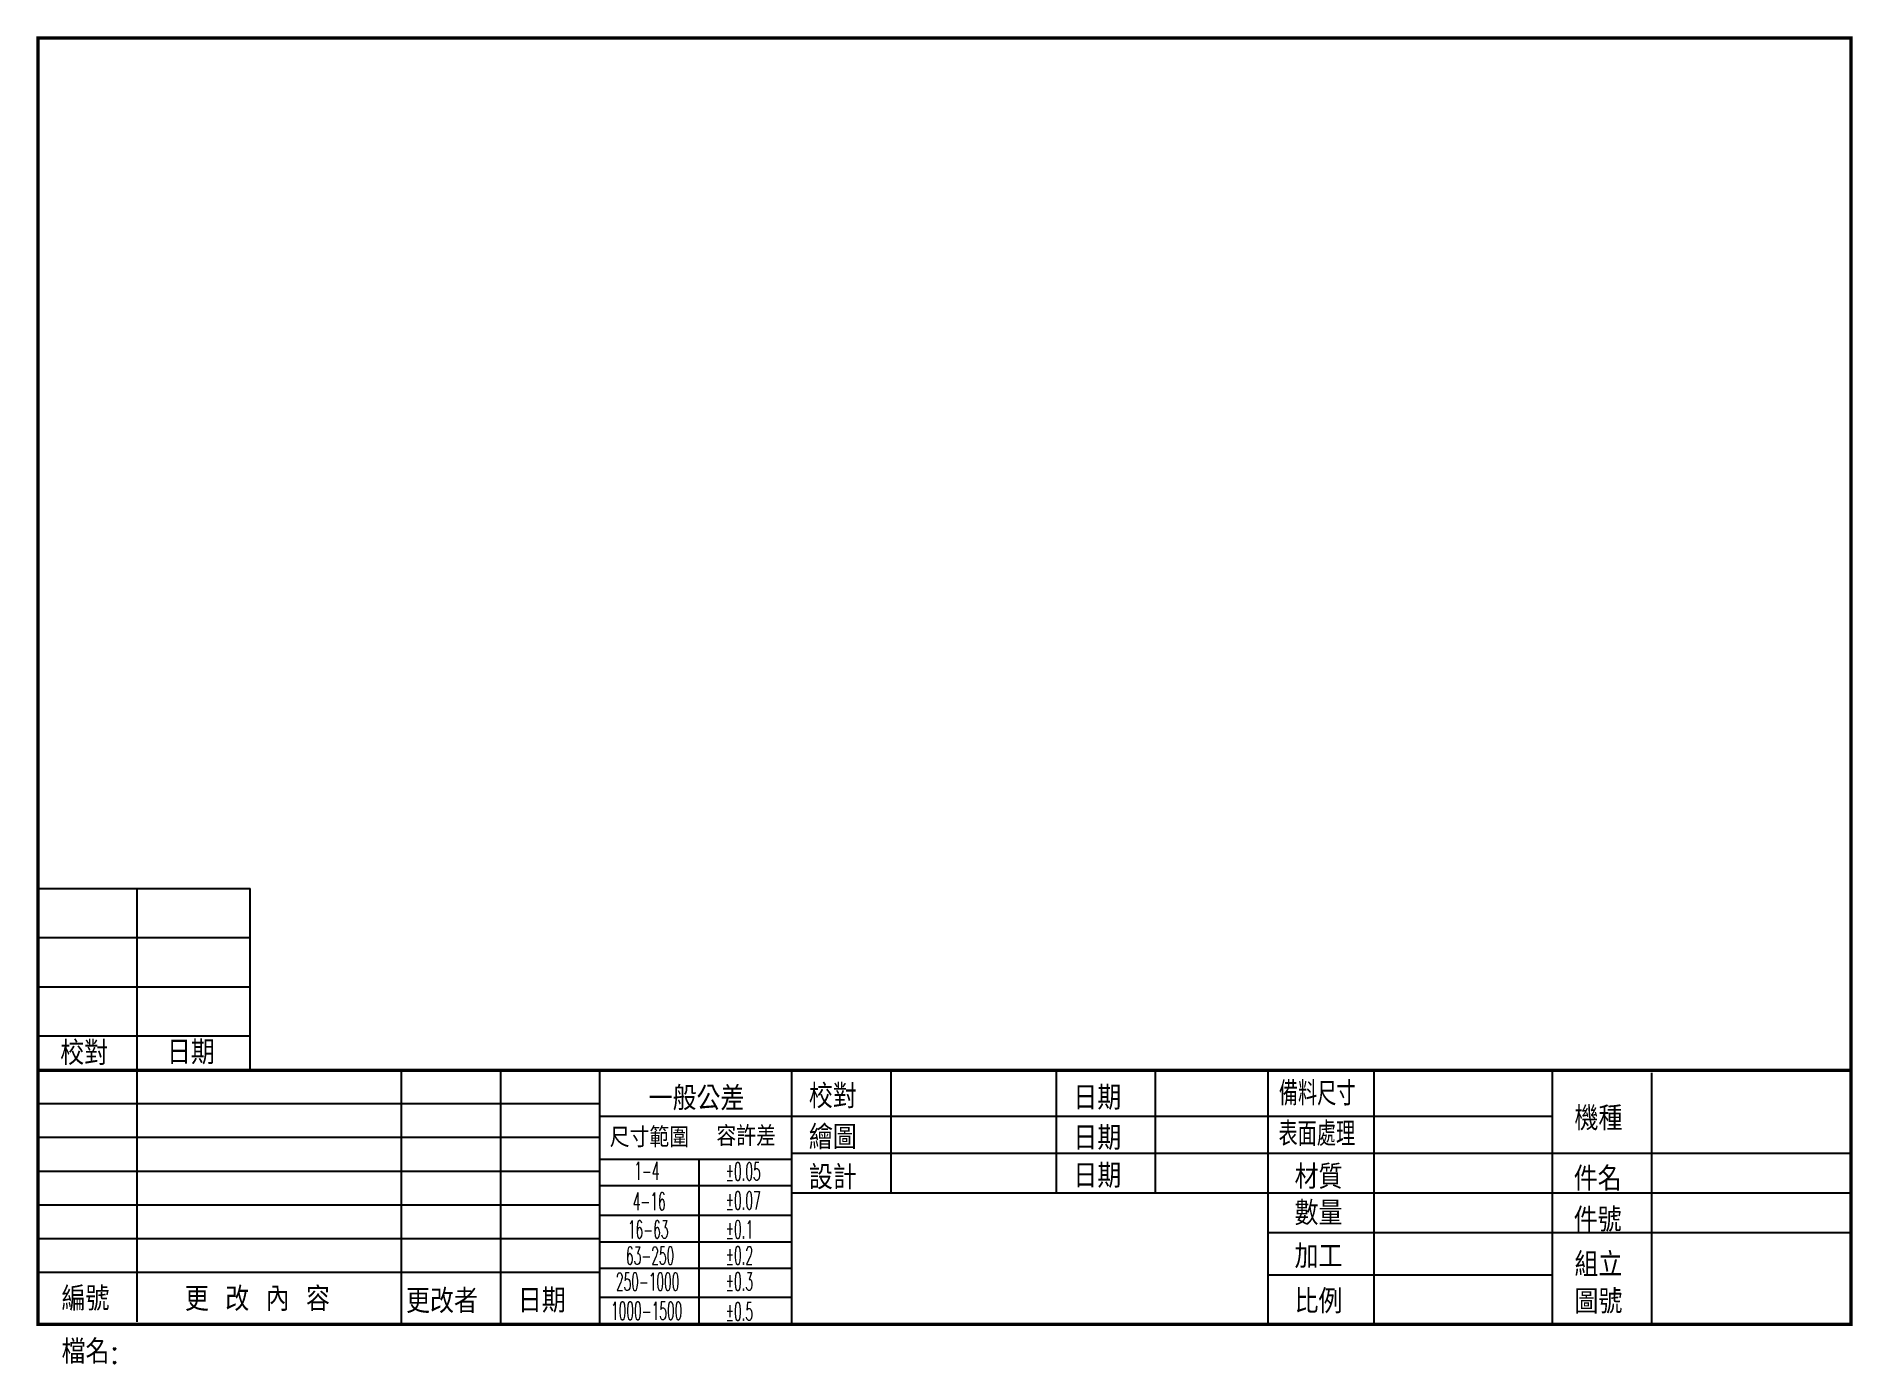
# Model space of a CAD drawing. Header units: millimetres. Extents: x -372 to -107, y 106 to 300.
import ezdxf
from ezdxf.enums import TextEntityAlignment as Align

# ---------------------------------------------------------------- set-up
doc = ezdxf.new("R2010")
doc.units = ezdxf.units.MM
doc.layers.add('SHEET', color=7, linetype='Continuous')
doc.styles.add('CHINA', font='romans.shx', dxfattribs={"bigfont": 'chineset.shx'})
doc.styles.add('ROMANS', font='romans', dxfattribs={"width": 0.5})

msp = doc.modelspace()

# ---------------------------------------------------------------- linework, layer by layer
msp.add_line((-341.12, 154.3), (-372.13, 154.3))
at = {"layer": 'SHEET'}
for p, q in [((-372.13, 175.91), (-341.12, 175.91)), ((-357.62, 146.67), (-357.62, 175.91)), ((-341.12, 149.3), (-341.12, 175.91)), ((-372.13, 168.71), (-341.12, 168.71)), ((-372.13, 161.51), (-341.12, 161.51)), ((-357.62, 112.55), (-357.62, 149.3)), ((-319.01, 112.18), (-319.01, 149.3)), ((-304.5, 112.18), (-304.5, 149.3)), ((-290, 112.18), (-290, 149.3)), ((-261.95, 112.18), (-261.95, 149.3)), ((-247.44, 131.41), (-247.44, 149.3)), ((-223.26, 131.41), (-223.26, 149.3)), ((-208.76, 131.41), (-208.76, 149.3)), ((-192.32, 112.18), (-192.32, 149.3)), ((-176.84, 112.18), (-176.84, 149.3)), ((-150.73, 112.18), (-150.73, 149.3)), ((-136.22, 112.18), (-136.22, 148.93)), ((-372.13, 144.47), (-290, 144.47)), ((-290, 142.64), (-150.73, 142.64)), ((-372.13, 139.54), (-290, 139.54)), ((-290, 136.35), (-261.95, 136.35)), ((-275.49, 112.18), (-275.49, 136.35)), ((-261.95, 137.22), (-107.13, 137.22)), ((-372.13, 134.6), (-290, 134.6)), ((-290, 132.49), (-261.95, 132.49)), ((-261.95, 131.41), (-107.13, 131.41)), ((-372.13, 129.67), (-290, 129.67)), ((-290, 128.13), (-261.95, 128.13)), ((-192.32, 125.61), (-107.13, 125.61)), ((-372.13, 124.74), (-290, 124.74)), ((-290, 124.26), (-261.95, 124.26)), ((-372.13, 119.81), (-290, 119.81)), ((-290, 120.4), (-261.95, 120.4)), ((-192.32, 119.43), (-150.73, 119.43)), ((-290, 116.15), (-261.95, 116.15))]:
    msp.add_line(p, q, dxfattribs=at)
at = {"layer": 'SHEET', "const_width": 0.5}
msp.add_lwpolyline([(-372.13, 112.18), (-372.13, 300.18), (-107.13, 300.18), (-107.13, 112.18)], close=True, dxfattribs=at)
msp.add_lwpolyline([(-372.13, 149.3), (-107.13, 149.3)], dxfattribs=at)

# ---------------------------------------------------------------- texts
at = {"layer": 'SHEET', "color": 2, "style": 'CHINA'}
for s, height, p in [('校對', 3.5, (-368.88, 150.1)), ('日期', 3.5, (-353.28, 150.2)), ('校對', 3.5, (-259.45, 143.78)), ('日期', 3.5, (-220.79, 143.56)), ('機種', 3.5, (-147.54, 140.55)), ('尺寸範圍', 2.901, (-288.56, 138.08)), ('容許差', 2.901, (-272.97, 138.26)), ('繪圖', 3.5, (-259.45, 137.79)), ('日期', 3.5, (-220.79, 137.68)), ('設計', 3.5, (-259.45, 131.92)), ('日期', 3.5, (-220.79, 132.16)), ('材質', 3.5, (-188.46, 132)), ('件名', 3.5, (-147.65, 131.72)), ('數量', 3.5, (-188.46, 126.69)), ('件號', 3.5, (-147.65, 125.72)), ('加工', 3.5, (-188.46, 120.39)), ('組立', 3.5, (-147.54, 119.19)), ('編號', 3.5, (-368.69, 114.19)), ('更 改 內 容', 3.5, (-350.66, 114.15)), ('更改者', 3.5, (-318.33, 113.84)), ('日期', 3.5, (-301.99, 113.91)), ('比例', 3.5, (-188.46, 113.81)), ('圖號', 3.5, (-147.54, 113.77)), ('檔名:', 3.5, (-368.69, 106.45))]:
    msp.add_text(s, height=height, dxfattribs=at).set_placement(p)
msp.add_text('一般公差', height=3.5, dxfattribs=at).set_placement((-275.88, 145.41), align=Align.MIDDLE)
at = {"layer": 'SHEET', "color": 2}
for s, height, style, width, p in [('備料尺寸', 3.5, 'CHINA', 0.8, (-190.75, 144.18)), ('表面處理', 3.5, 'CHINA', 0.8, (-190.8, 138.27)), ('1-4', 2.611, 'ROMANS', 0.5, (-284.98, 133.32)), ('%%p0.05', 2.611, 'ROMANS', 0.5, (-271.63, 133.22)), ('4-16', 2.611, 'ROMANS', 0.5, (-285.19, 128.86)), ('%%p0.07', 2.611, 'ROMANS', 0.5, (-271.63, 128.99)), ('16-63', 2.611, 'ROMANS', 0.5, (-285.9, 124.75)), ('%%p0.1', 2.611, 'ROMANS', 0.5, (-271.63, 124.76)), ('63-250', 2.611, 'ROMANS', 0.5, (-286.19, 120.93)), ('%%p0.2', 2.611, 'ROMANS', 0.5, (-271.63, 120.96)), ('250-1000', 2.611, 'ROMANS', 0.5, (-287.66, 117.12)), ('%%p0.3', 2.611, 'ROMANS', 0.5, (-271.63, 117.15)), ('1000-1500', 2.611, 'ROMANS', 0.5, (-288.37, 112.87)), ('%%p0.5', 2.611, 'ROMANS', 0.5, (-271.63, 112.76))]:
    msp.add_text(s, height=height, dxfattribs=dict(at, style=style, width=width)).set_placement(p)

doc.saveas('drawing.dxf')
